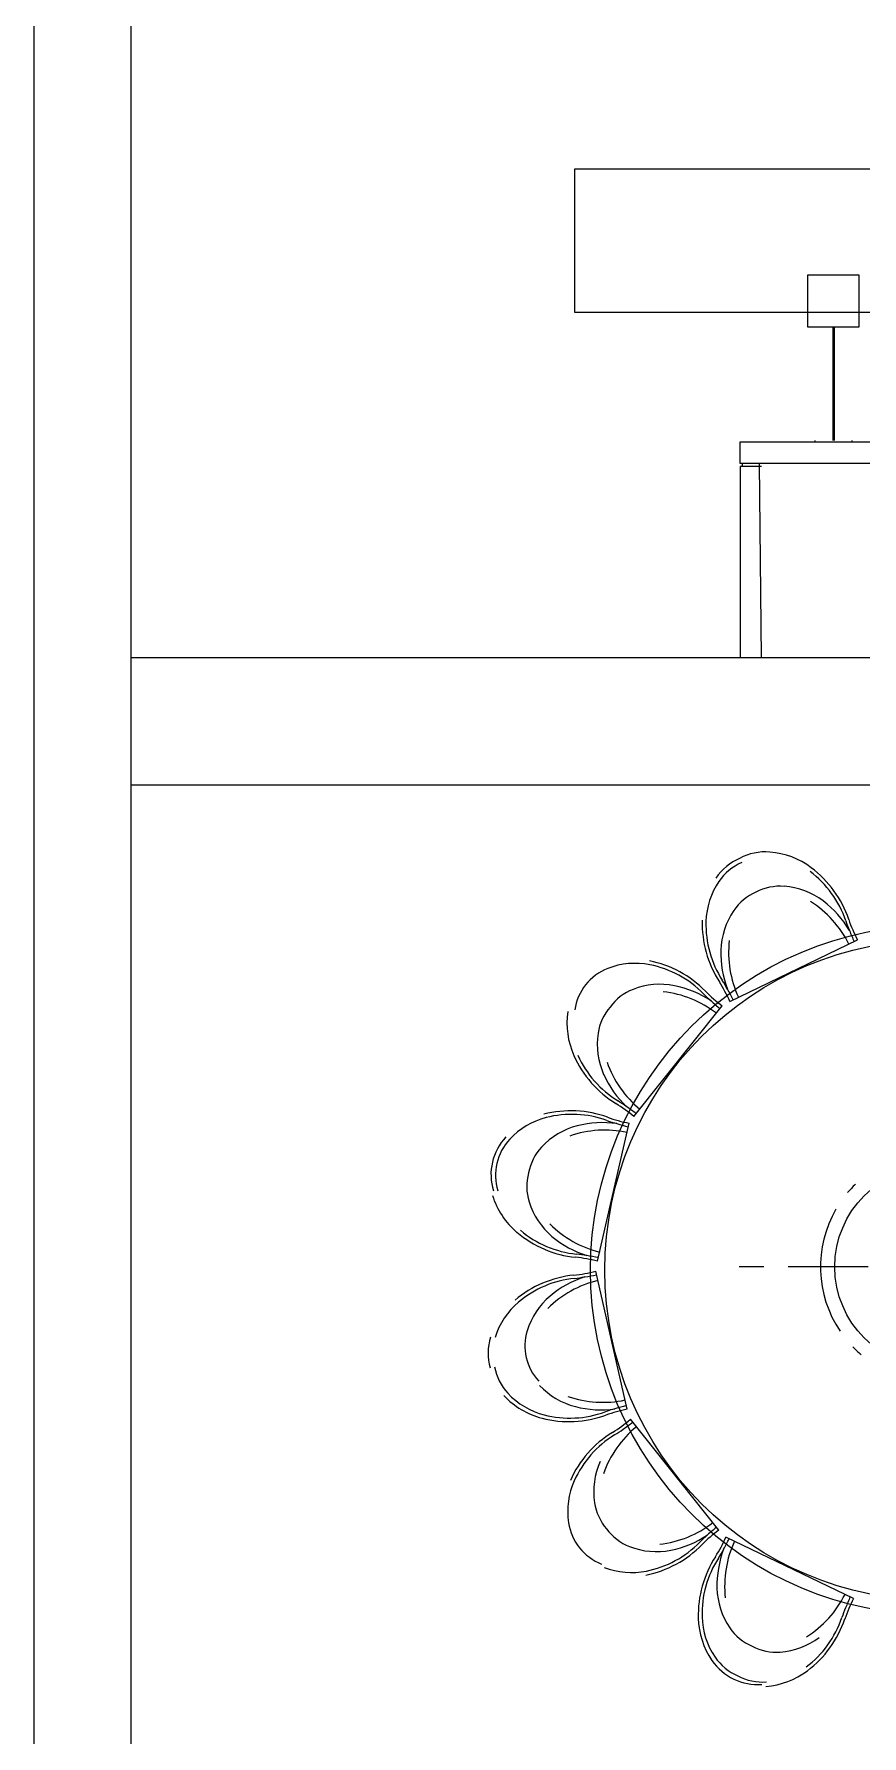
# Model space of a CAD drawing. Header units: inches. Extents: x 5.3 to 47.8, y 15.8 to 40.6.
# Drawn here: x 26.81 to 29.69, y 28.73 to 34.65 of the extents above; entities that cross this region are included whole.
import ezdxf

# ---------------------------------------------------------------- set-up
doc = ezdxf.new("R2010")
doc.units = ezdxf.units.IN
doc.header["$MEASUREMENT"] = 0
for name, color, linetype in [('02', 2, 'Continuous'), ('1', 1, 'Continuous'), ('4', 4, 'Continuous'), ('kadrbm', 4, 'Continuous')]:
    doc.layers.add(name, color=color, linetype=linetype)

# ---------------------------------------------------------------- blocks, each defined once
blk = doc.blocks.new('kadrbm')
at = {"layer": 'kadrbm', "color": 4}
blk.add_lwpolyline([(0, 0), (0, 24.7972), (21, 24.7972), (21, 0), (0, 0)], close=True, dxfattribs=at)
blk.add_lwpolyline([(20.6631, 0.3257), (20.6631, 24.4603), (0.3369, 24.4603), (0.3369, 0.3257), (20.6631, 0.3257)], dxfattribs=at)

msp = doc.modelspace()

# ---------------------------------------------------------------- linework, layer by layer
at = {"layer": '02'}
for p, q in [((29.2297, 31.286), (29.6739, 31.4999)), ((28.8959, 30.8849), (29.2033, 31.2703)), ((28.7694, 30.3814), (28.8791, 30.862)), ((28.8726, 29.8665), (28.7629, 30.3471)), ((29.3474, 30.3621), (29.2621, 30.3621)), ((29.7115, 30.3621), (29.4328, 30.3621)), ((29.1911, 29.4461), (28.8837, 29.8316)), ((29.6603, 29.2078), (29.2161, 29.4217))]:
    msp.add_line(p, q, dxfattribs=at)
for centre, radius in [((29.9447, 30.3506), 1.2), ((29.9447, 30.3506), 1.15), ((29.9448, 30.3621), 0.35)]:
    msp.add_circle(centre, radius, dxfattribs=at)
for centre, radius, start, end in [((29.3542, 31.6138), 0.1924, 85.66889, 118.06483), ((29.348, 31.5318), 0.2746, 53.0188, 85.66889), ((29.34, 31.6069), 0.1924, 113.36374, 145.75969), ((29.3436, 31.6003), 0.1836, 113.36374, 145.75969), ((29.2866, 31.4502), 0.3767, 18.71892, 53.0188), ((29.4085, 31.5562), 0.2621, 145.75969, 178.40977), ((29.4052, 31.5067), 0.1801, 85.66889, 118.06483), ((29.2926, 31.4508), 0.3595, 18.71892, 53.0188), ((29.3919, 31.5003), 0.1801, 113.36374, 145.75969), ((29.3994, 31.4299), 0.2572, 53.0188, 85.66889), ((29.3114, 31.3189), 0.3721, 26.60241, 57.7052), ((29.3419, 31.3535), 0.3528, 30.44584, 53.0188), ((29.4556, 31.4569), 0.2572, 145.75969, 178.40977), ((30.1131, 31.7303), 0.496, 198.71892, 207.67976), ((29.5101, 31.5578), 0.3767, 178.40977, 212.70965), ((29.5059, 31.5535), 0.3595, 178.40977, 212.70965), ((30.0814, 31.718), 0.4733, 198.71892, 203.11006), ((31.6477, 32.3602), 2.1661, 202.47154, 203.56463), ((29.5512, 31.4543), 0.3528, 178.40977, 200.98273), ((29.5973, 31.4566), 0.3721, 173.72337, 204.82616), ((28.8715, 31.2293), 0.1836, 111.38317, 171.60086), ((28.9001, 31.1562), 0.2621, 78.73308, 111.38317), ((28.8759, 31.0575), 0.3767, 44.43321, 78.73308), ((28.8811, 31.0606), 0.3595, 44.43321, 78.73308), ((28.9864, 31.0881), 0.2572, 78.73308, 111.38317), ((28.9677, 30.9944), 0.3528, 56.16013, 78.73308), ((28.7757, 31.0862), 0.496, 23.74881, 32.70965), ((28.8051, 31.1034), 0.4733, 28.31851, 32.70965), ((28.9583, 31.1599), 0.1801, 111.38317, 143.77911), ((28.9552, 30.9499), 0.3721, 52.3167, 83.41949), ((29.4758, 31.6437), 0.4733, 224.43321, 228.82434), ((29.4991, 31.6685), 0.496, 224.43321, 233.39405), ((30.6083, 32.9018), 2.1661, 228.18583, 229.27891), ((27.3265, 30.2792), 2.1661, 27.86394, 28.95703), ((28.9374, 31.2097), 0.2746, 171.47397, 204.12406), ((28.9491, 31.1483), 0.1801, 139.07803, 171.47397), ((29.0252, 31.1369), 0.2572, 171.47397, 204.12406), ((29.0306, 31.2514), 0.3767, 204.12406, 238.42393), ((29.0287, 31.2457), 0.3595, 204.12406, 238.42393), ((29.1531, 31.198), 0.3721, 199.43765, 230.54044), ((29.1125, 31.176), 0.3528, 204.12406, 226.69701), ((28.5736, 30.5079), 0.496, 49.4631, 58.42393), ((28.5926, 30.5362), 0.4733, 54.0328, 58.42393), ((27.618, 29.152), 2.1661, 53.57823, 54.67131), ((28.6554, 30.6277), 0.2621, 104.44737, 137.09746), ((28.6764, 30.5283), 0.3767, 70.1475, 104.44737), ((28.6797, 30.5333), 0.3595, 70.1475, 104.44737), ((28.7865, 30.5112), 0.3528, 81.87441, 104.44737), ((28.9626, 31.3166), 0.4733, 250.1475, 254.53863), ((28.9728, 31.3491), 0.496, 250.1475, 259.10833), ((29.4371, 32.9416), 2.1661, 253.90011, 254.9932), ((28.5907, 30.6831), 0.1924, 137.09746, 197.09748), ((28.5979, 30.6811), 0.1836, 137.09746, 197.09748), ((28.7627, 30.6038), 0.2572, 104.44737, 137.09746), ((28.7946, 30.4658), 0.3721, 78.03099, 109.13378), ((28.7063, 30.6562), 0.1801, 137.09746, 169.4934), ((28.703, 30.6418), 0.1801, 164.79232, 197.18826), ((29.9448, 30.3621), 0.4, 134.10577, 139.8036), ((28.6658, 30.692), 0.2746, 197.18826, 229.83834), ((28.7765, 30.6646), 0.2572, 197.18826, 229.83834), ((29.9448, 30.3621), 0.4, 149.84361, 214.06574), ((28.8652, 30.7751), 0.3721, 225.15194, 256.25473), ((28.7316, 30.7701), 0.3767, 229.83834, 264.13822), ((28.7324, 30.7641), 0.3595, 229.83834, 264.13822), ((28.8382, 30.7377), 0.3528, 229.83834, 252.4113), ((28.6425, 29.9019), 0.496, 75.17738, 84.13822), ((28.6474, 29.9356), 0.4733, 79.74708, 84.13822), ((28.3698, 28.2657), 2.1661, 79.29252, 80.3856), ((28.7251, 29.9584), 0.3767, 95.86178, 130.16166), ((28.8317, 29.9909), 0.3528, 107.5887, 130.16166), ((28.636, 30.8266), 0.496, 275.86178, 284.82262), ((28.6408, 30.7929), 0.4733, 275.86178, 280.25292), ((28.3633, 32.4628), 2.1661, 279.6144, 280.70748), ((28.7259, 29.9644), 0.3595, 95.86178, 130.16166), ((28.8587, 29.9534), 0.3721, 103.74527, 134.84806), ((28.663, 30.0389), 0.2621, 130.16166, 162.81174), ((28.77, 30.0639), 0.2572, 130.16166, 162.81174), ((28.5807, 30.0608), 0.1924, 162.81174, 195.20768), ((28.6964, 30.0867), 0.1801, 162.81174, 222.88058), ((29.9448, 30.3621), 0.4, 224.10577, 229.8036), ((28.5914, 30.0474), 0.1836, 190.5066, 222.90254), ((28.6444, 30.1014), 0.2746, 222.90254, 255.55263), ((28.6489, 30.1008), 0.2621, 222.90254, 255.55263), ((28.7561, 30.1247), 0.2572, 222.90254, 255.55263), ((28.788, 30.2628), 0.3721, 250.86622, 281.96901), ((28.6732, 30.1952), 0.3595, 255.55263, 289.8525), ((28.78, 30.2173), 0.3528, 255.55263, 278.12559), ((28.956, 29.4119), 0.4733, 105.46137, 109.8525), ((28.9663, 29.3794), 0.496, 100.89167, 109.8525), ((29.4306, 27.7869), 2.1661, 105.0068, 106.09989), ((28.6699, 30.2003), 0.3767, 255.55263, 289.8525), ((29.1408, 29.5184), 0.3721, 129.45956, 160.56235), ((28.5613, 30.2085), 0.496, 301.57607, 310.5369), ((28.5803, 30.1803), 0.4733, 301.57607, 305.9672), ((27.6057, 31.5644), 2.1661, 305.32869, 306.42177), ((29.0183, 29.465), 0.3767, 121.57607, 155.87594), ((29.0164, 29.4708), 0.3595, 121.57607, 155.87594), ((29.013, 29.5795), 0.2572, 155.87594, 188.52603), ((28.9275, 29.5106), 0.2621, 155.87594, 188.52603), ((28.9368, 29.5681), 0.1801, 188.52603, 220.92197), ((28.8499, 29.4989), 0.1836, 188.52603, 248.66368), ((28.946, 29.5566), 0.1801, 216.22089, 248.61683), ((28.9429, 29.7665), 0.3721, 276.58051, 307.6833), ((29.4868, 29.048), 0.496, 126.60595, 135.56679), ((30.5961, 27.8146), 2.1661, 130.72109, 131.81417), ((28.9741, 29.6283), 0.2572, 248.61683, 281.26692), ((28.8636, 29.6589), 0.3767, 281.26692, 315.56679), ((28.8688, 29.6558), 0.3595, 281.26692, 315.56679), ((28.9554, 29.7221), 0.3528, 281.26692, 303.83987), ((29.4635, 29.0728), 0.4733, 131.17566, 135.56679), ((28.7621, 29.6215), 0.496, 327.29035, 336.25119), ((29.5375, 29.2534), 0.3528, 159.01727, 181.59023), ((28.7915, 29.6042), 0.4733, 327.29035, 331.68149), ((27.3128, 30.4284), 2.1661, 331.04297, 332.13606), ((29.5836, 29.2511), 0.3721, 155.17384, 186.27663), ((29.4964, 29.1499), 0.3767, 147.29035, 181.59023), ((29.4922, 29.1542), 0.3595, 147.29035, 181.59023), ((28.8879, 29.5603), 0.2621, 248.61683, 281.26692), ((29.4419, 29.2507), 0.2572, 181.59023, 214.24031), ((29.2977, 29.3888), 0.3721, 302.2948, 333.39759), ((30.0995, 28.9774), 0.496, 152.32024, 161.28108), ((31.634, 28.3475), 2.1661, 156.43537, 157.52846), ((29.3948, 29.1515), 0.2621, 181.59023, 214.24031), ((29.279, 29.2569), 0.3595, 306.9812, 341.28108), ((30.0677, 28.9896), 0.4733, 156.88994, 161.28108), ((29.3943, 29.147), 0.2746, 181.59023, 214.24031), ((29.3783, 29.2074), 0.1801, 214.24031, 246.63626), ((29.2729, 29.2575), 0.3767, 306.9812, 341.28108), ((29.3916, 29.201), 0.1801, 241.93517, 274.33111), ((29.3858, 29.2778), 0.2572, 274.33111, 306.9812), ((29.3264, 29.1007), 0.1924, 214.24031, 274.44678), ((29.3299, 29.1073), 0.1836, 214.24031, 246.63626), ((29.3435, 29.1008), 0.1836, 241.93517, 274.33111), ((29.3344, 29.1759), 0.2746, 274.33111, 306.9812)]:
    msp.add_arc(centre, radius, start, end, dxfattribs=at)
at = {"layer": '1'}
for p, q in [((29.5877, 33.6334), (29.5877, 33.2379)), ((29.5927, 33.6334), (29.5927, 33.2379)), ((29.3402, 32.4829), (29.3327, 33.1579))]:
    msp.add_line(p, q, dxfattribs=at)
for points in [[(28.6902, 33.6829), (28.6902, 34.1829), (30.4902, 34.1829), (30.4902, 33.6829), (28.6902, 33.6829)], [(29.5252, 33.2379), (29.5252, 33.2329)], [(29.6552, 33.2329), (29.6552, 33.2379)], [(29.3402, 33.1479), (29.2652, 33.1479), (29.2652, 32.4829)], [(29.2727, 33.1579), (29.2727, 33.1479)]]:
    msp.add_lwpolyline(points, dxfattribs=at)
for points in [[(29.6802, 33.8134), (29.5002, 33.8134), (29.5002, 33.6334), (29.6802, 33.6334)], [(29.9152, 33.1579), (29.2652, 33.1579), (29.2652, 33.2329), (29.9152, 33.2329)]]:
    msp.add_lwpolyline(points, close=True, dxfattribs=at)
at = {"layer": '4'}
for p, q in [((27.145, 32.4829), (47.4712, 32.4829)), ((27.145, 32.0392), (47.4712, 32.0392))]:
    msp.add_line(p, q, dxfattribs=at)

# ---------------------------------------------------------------- block references
at = {"layer": 'kadrbm'}
msp.add_blockref('kadrbm', (26.8081, 15.7779), dxfattribs=at)

doc.saveas('drawing.dxf')
